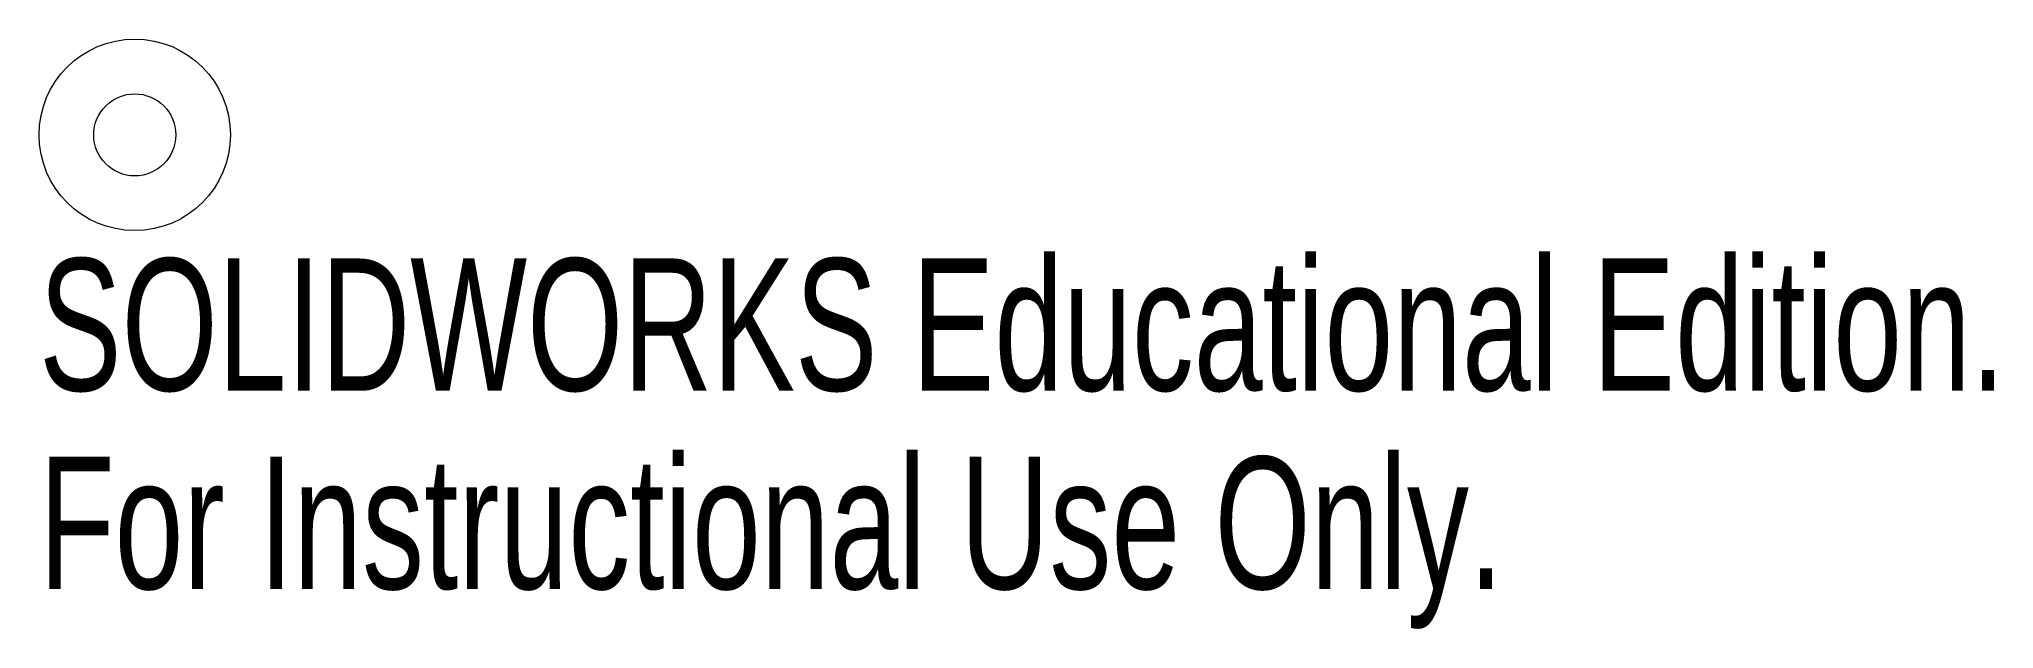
# Model space of a CAD drawing. Header units: millimetres. Extents: x -4.2 to 67.3, y -16.7 to 4.8.
import ezdxf

# ---------------------------------------------------------------- set-up
doc = ezdxf.new("R2010")
doc.units = ezdxf.units.MM
doc.styles.add('SLDTEXTSTYLE0', font='TXT', dxfattribs={"width": 0.7})

msp = doc.modelspace()

# ---------------------------------------------------------------- linework, layer by layer
at = {"color": 7, "linetype": 'Continuous', "lineweight": 15}
for radius in [3.5, 1.5]:
    msp.add_circle((-0.678, 1.338), radius, dxfattribs=at)

# ---------------------------------------------------------------- texts
at = {"color": 7, "linetype": 'Continuous', "char_height": 4.83362, "attachment_point": 1, "style": 'SLDTEXTSTYLE0'}
for s, insert in [('SOLIDWORKS Educational Edition.', (-4.178, -3.181)), ('For Instructional Use Only.', (-4.178, -10.432))]:
    msp.add_mtext(s, dxfattribs=dict(at, insert=insert))

doc.saveas('drawing.dxf')
